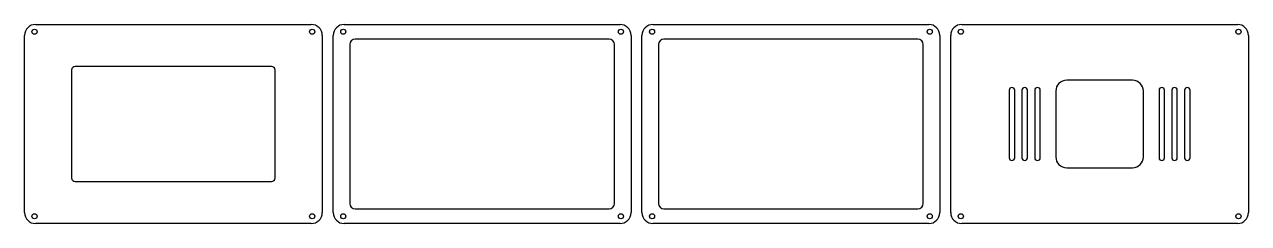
# Model space of a CAD drawing. Header units: millimetres. Extents: x 0 to 670, y -109 to 0.
import ezdxf

# ---------------------------------------------------------------- set-up
doc = ezdxf.new("R2010")
doc.units = ezdxf.units.MM

msp = doc.modelspace()

# ---------------------------------------------------------------- linework, layer by layer
for p, q in [((6, 0), (157, 0)), ((175, 0), (326, 0)), ((344, 0), (495, 0)), ((513, 0), (664, 0)), ((0, -103), (0, -6)), ((163, -6), (163, -103)), ((169, -103), (169, -6)), ((332, -6), (332, -103)), ((338, -103), (338, -6)), ((501, -6), (501, -103)), ((507, -103), (507, -6)), ((670, -6), (670, -103)), ((178, -11), (178, -98)), ((320, -8), (181, -8)), ((323, -98), (323, -11)), ((347, -11), (347, -98)), ((489, -8), (350, -8)), ((492, -98), (492, -11)), ((25.8, -24.95), (25.8, -84.05)), ((135.2, -22.95), (27.8, -22.95)), ((137.2, -84.05), (137.2, -24.95)), ((606.5, -30.5), (570.5, -30.5)), ((539, -36), (539, -73)), ((542, -73), (542, -36)), ((546, -36), (546, -73)), ((549, -73), (549, -36)), ((553, -36), (553, -73)), ((556, -73), (556, -36)), ((564.5, -36.5), (564.5, -72.5)), ((612.5, -72.5), (612.5, -36.5)), ((621, -36), (621, -73)), ((624, -73), (624, -36)), ((628, -36), (628, -73)), ((631, -73), (631, -36)), ((635, -36), (635, -73)), ((638, -73), (638, -36)), ((570.5, -78.5), (606.5, -78.5)), ((27.8, -86.05), (135.2, -86.05)), ((181, -101), (320, -101)), ((350, -101), (489, -101)), ((157, -109), (6, -109)), ((326, -109), (175, -109)), ((495, -109), (344, -109)), ((664, -109), (513, -109))]:
    msp.add_line(p, q)
for centre in [(5.5, -4), (157.5, -4), (174.5, -4), (326.5, -4), (343.5, -4), (495.5, -4), (512.5, -4), (664.5, -4), (5.5, -105), (157.5, -105), (174.5, -105), (326.5, -105), (343.5, -105), (495.5, -105), (512.5, -105), (664.5, -105)]:
    msp.add_circle(centre, 1.4)
for centre, radius, start, end in [((6, -6), 6, 90, 180), ((157, -6), 6, 0, 90), ((175, -6), 6, 90, 180), ((326, -6), 6, 0, 90), ((344, -6), 6, 90, 180), ((495, -6), 6, 0, 90), ((513, -6), 6, 90, 180), ((664, -6), 6, 0, 90), ((181, -11), 3, 90, 180), ((320, -11), 3, 0, 90), ((350, -11), 3, 90, 180), ((489, -11), 3, 0, 90), ((27.8, -24.95), 2, 90, 180), ((135.2, -24.95), 2, 0, 90), ((570.5, -36.5), 6, 90, 180), ((606.5, -36.5), 6, 0, 90), ((540.5, -36), 1.5, 0, 180), ((547.5, -36), 1.5, 0, 180), ((554.5, -36), 1.5, 0, 180), ((622.5, -36), 1.5, 0, 180), ((629.5, -36), 1.5, 0, 180), ((636.5, -36), 1.5, 0, 180), ((540.5, -73), 1.5, 180, 360), ((547.5, -73), 1.5, 180, 360), ((554.5, -73), 1.5, 180, 360), ((570.5, -72.5), 6, 180, 270), ((606.5, -72.5), 6, -90, 0), ((622.5, -73), 1.5, 180, 360), ((629.5, -73), 1.5, 180, 360), ((636.5, -73), 1.5, 180, 360), ((27.8, -84.05), 2, 180, 270), ((135.2, -84.05), 2, -90, 0), ((181, -98), 3, 180, 270), ((320, -98), 3, -90, 0), ((350, -98), 3, 180, 270), ((489, -98), 3, -90, 0), ((6, -103), 6, 180, 270), ((157, -103), 6, -90, 0), ((175, -103), 6, 180, 270), ((326, -103), 6, -90, 0), ((344, -103), 6, 180, 270), ((495, -103), 6, -90, 0), ((513, -103), 6, 180, 270), ((664, -103), 6, -90, 0)]:
    msp.add_arc(centre, radius, start, end)

doc.saveas('drawing.dxf')
